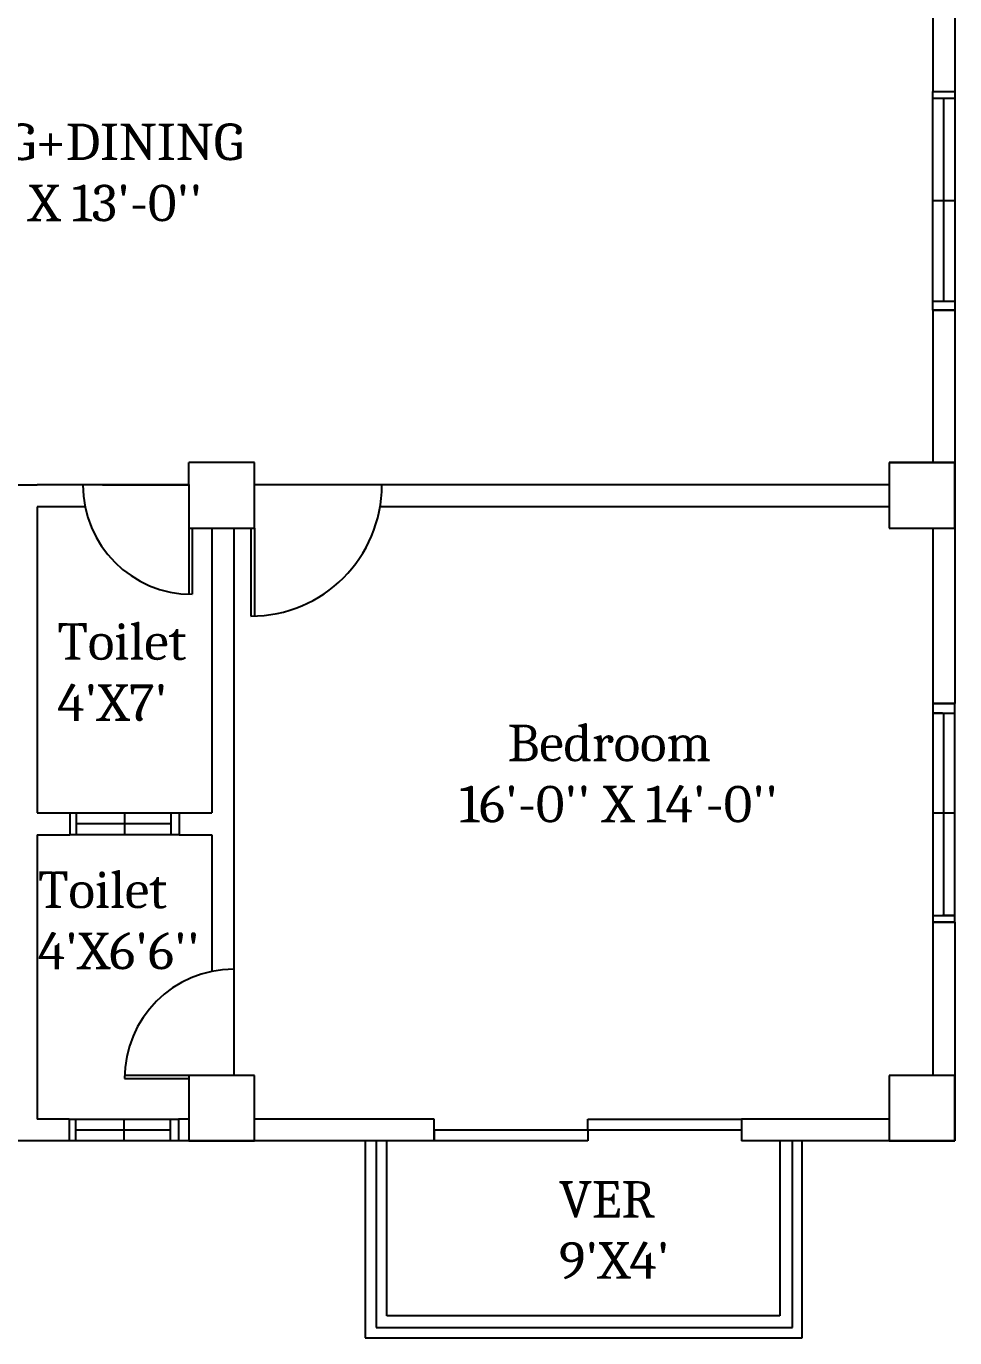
# Model space of a CAD drawing. Header units: inches. Extents: x -9560 to 22259, y -8480 to 5816.
# Drawn here: x 2283.3 to 2538.3, y 1216.3 to 1576.1 of the extents above; entities that cross this region are included whole.
import ezdxf

# ---------------------------------------------------------------- set-up
doc = ezdxf.new("R2010")
doc.units = ezdxf.units.IN
doc.header["$LTSCALE"] = 2
for name, color, linetype in [('Door', 132, 'Continuous'), ('FloorPlan', 2, 'Continuous'), ('Sliding Door', 6, 'Continuous'), ('Text', 1, 'Continuous'), ('Window', 90, 'Continuous')]:
    doc.layers.add(name, color=color, linetype=linetype)
doc.styles.get("Standard").update_dxf_attribs({"font": 'Cambria Math.ttf', "height": 10})

msp = doc.modelspace()

# ---------------------------------------------------------------- linework, layer by layer
at = {"layer": 'Door'}
for p, q in [((2327.99, 1438.41), (2327.99, 1420.28)), ((2328.88, 1438.41), (2328.88, 1420.26)), ((2344.99, 1438.41), (2344.99, 1414.26)), ((2345.99, 1438.41), (2345.99, 1414.28)), ((2310.31, 1287.37), (2327.99, 1287.37)), ((2327.99, 1288.26), (2310.32, 1288.26))]:
    msp.add_line(p, q, dxfattribs=at)
for centre, radius, start, end in [((2328.88, 1450.26), 30, 180, 270), ((2344.99, 1450.26), 36, 270, 0), ((2340.31, 1287.37), 30, 90, 180)]:
    msp.add_arc(centre, radius, start, end, dxfattribs=at)
at = {"layer": 'FloorPlan'}
for p, q in [((2538.31, 1666.26), (2538.31, 1558.26)), ((2532.31, 1600.49), (2532.31, 1558.26)), ((2532.31, 1558.26), (2538.31, 1558.26)), ((2532.31, 1498.26), (2532.31, 1456.41)), ((2532.31, 1498.26), (2538.31, 1498.26)), ((2538.31, 1498.26), (2538.31, 1390.26)), ((2345.99, 1456.41), (2327.99, 1456.41)), ((2327.99, 1450.41), (2327.99, 1456.41)), ((2345.99, 1438.41), (2345.99, 1456.41)), ((2538.31, 1456.41), (2520.31, 1456.41)), ((2520.31, 1456.41), (2520.31, 1438.41)), ((2520.31, 1456.41), (2538.31, 1456.41)), ((2538.31, 1438.41), (2538.31, 1456.41)), ((2280.31, 1450.26), (2286.31, 1450.26)), ((2327.99, 1450.26), (2286.31, 1450.26)), ((2304.31, 1450.26), (2327.99, 1450.26)), ((2327.99, 1450.41), (2327.99, 1438.41)), ((2520.31, 1450.26), (2345.99, 1450.26)), ((2376.31, 1450.26), (2345.99, 1450.26)), ((2299.48, 1444.26), (2286.31, 1444.26)), ((2286.31, 1444.26), (2286.31, 1360.26)), ((2286.31, 1444.26), (2286.31, 1360.26)), ((2520.31, 1444.26), (2380.48, 1444.26)), ((2327.99, 1438.41), (2345.99, 1438.41)), ((2334.31, 1438.41), (2334.31, 1360.26)), ((2340.31, 1438.41), (2340.31, 1288.26)), ((2520.31, 1438.41), (2538.31, 1438.41)), ((2532.31, 1438.41), (2532.31, 1390.26)), ((2532.31, 1390.26), (2538.31, 1390.26)), ((2286.31, 1360.26), (2295.31, 1360.26)), ((2295.31, 1360.26), (2295.31, 1354.26)), ((2325.31, 1360.26), (2334.31, 1360.26)), ((2325.31, 1360.26), (2325.31, 1354.26)), ((2286.31, 1354.26), (2286.31, 1276.26)), ((2286.31, 1354.26), (2295.31, 1354.26)), ((2325.31, 1354.26), (2334.31, 1354.26)), ((2334.31, 1354.26), (2334.31, 1316.77)), ((2532.31, 1330.26), (2532.31, 1288.26)), ((2532.31, 1330.26), (2538.31, 1330.26)), ((2538.31, 1330.26), (2538.31, 1276.26)), ((2340.31, 1306.26), (2340.31, 1288.26)), ((2345.99, 1288.26), (2327.99, 1288.26)), ((2327.99, 1288.26), (2327.99, 1270.26)), ((2345.99, 1270.26), (2345.99, 1288.26)), ((2538.31, 1288.26), (2520.31, 1288.26)), ((2520.31, 1288.26), (2520.31, 1270.26)), ((2538.31, 1270.26), (2538.31, 1288.26)), ((2295.14, 1276.26), (2286.31, 1276.26)), ((2295.14, 1276.26), (2295.14, 1270.26)), ((2327.99, 1276.26), (2325.14, 1276.26)), ((2327.99, 1276.26), (2325.14, 1276.26)), ((2325.14, 1276.26), (2325.14, 1270.26)), ((2395.31, 1276.26), (2345.99, 1276.26)), ((2395.31, 1270.26), (2395.31, 1276.26)), ((2520.31, 1276.26), (2479.76, 1276.26)), ((2479.76, 1276.26), (2479.76, 1270.26)), ((2538.31, 1276.26), (2538.31, 1270.26)), ((2295.14, 1270.26), (2088.31, 1270.26)), ((2395.31, 1270.26), (2325.14, 1270.26)), ((2327.99, 1270.26), (2345.99, 1270.26)), ((2376.44, 1270.26), (2376.44, 1222.26)), ((2379.44, 1270.26), (2379.44, 1219.08)), ((2382.31, 1222.26), (2382.31, 1270.26)), ((2532.31, 1270.26), (2479.76, 1270.26)), ((2490.31, 1270.26), (2490.31, 1222.26)), ((2493.77, 1219.08), (2493.77, 1270.26)), ((2496.44, 1216.26), (2496.44, 1270.26)), ((2520.31, 1270.26), (2538.31, 1270.26)), ((2538.31, 1270.26), (2532.31, 1270.26)), ((2376.44, 1222.26), (2376.44, 1216.26)), ((2490.31, 1222.26), (2382.31, 1222.26)), ((2379.44, 1219.08), (2493.77, 1219.08)), ((2376.44, 1216.26), (2490.44, 1216.26)), ((2490.44, 1216.26), (2496.44, 1216.26))]:
    msp.add_line(p, q, dxfattribs=at)
at = {"layer": 'Sliding Door'}
for p, q in [((2437.53, 1273.26), (2437.53, 1276.26)), ((2437.53, 1276.26), (2479.76, 1276.26)), ((2479.76, 1276.26), (2479.76, 1273.26)), ((2479.76, 1273.26), (2395.31, 1273.26)), ((2395.31, 1273.26), (2395.31, 1270.26)), ((2437.53, 1273.26), (2437.53, 1270.26)), ((2437.53, 1270.26), (2395.31, 1270.26))]:
    msp.add_line(p, q, dxfattribs=at)
at = {"layer": 'Window'}
for p, q in [((2532.31, 1498.26), (2532.31, 1558.26)), ((2532.31, 1558.26), (2538.31, 1558.26)), ((2538.31, 1558.26), (2538.31, 1498.26)), ((2538.31, 1556.27), (2532.31, 1556.27)), ((2535.31, 1500.56), (2535.31, 1556.27)), ((2538.31, 1528.26), (2532.31, 1528.26)), ((2538.31, 1500.56), (2532.31, 1500.56)), ((2538.31, 1498.26), (2532.31, 1498.26)), ((2538.31, 1390.26), (2532.31, 1390.26)), ((2532.31, 1390.26), (2532.31, 1330.26)), ((2538.31, 1330.26), (2538.31, 1390.26)), ((2534.91, 1387.64), (2532.31, 1387.64)), ((2532.31, 1387.64), (2538.31, 1387.64)), ((2535.31, 1332.14), (2535.31, 1387.64)), ((2295.31, 1360.26), (2325.31, 1360.26)), ((2295.31, 1360.26), (2295.31, 1354.26)), ((2297.06, 1360.26), (2297.06, 1354.26)), ((2323.01, 1357.26), (2297.06, 1357.26)), ((2310.31, 1360.26), (2310.31, 1354.26)), ((2323.01, 1360.26), (2323.01, 1354.26)), ((2325.31, 1360.26), (2325.31, 1354.26)), ((2532.31, 1360.26), (2538.31, 1360.26)), ((2325.31, 1354.26), (2295.31, 1354.26)), ((2532.31, 1332.14), (2538.31, 1332.14)), ((2538.31, 1332.14), (2534.91, 1332.14)), ((2538.31, 1330.26), (2532.31, 1330.26)), ((2295.14, 1276.26), (2325.14, 1276.26)), ((2295.14, 1276.26), (2295.14, 1270.26)), ((2296.9, 1276.26), (2296.9, 1270.26)), ((2310.14, 1276.26), (2310.14, 1270.26)), ((2322.85, 1276.26), (2322.85, 1270.26)), ((2325.14, 1276.26), (2325.14, 1270.26)), ((2322.85, 1273.26), (2296.9, 1273.26)), ((2325.14, 1270.26), (2295.14, 1270.26))]:
    msp.add_line(p, q, dxfattribs=at)

# ---------------------------------------------------------------- texts
at = {"layer": 'Text', "attachment_point": 1}
for s, insert, char_height, width in [("LIVING+DINING\\P 39'-6'' X 13'-0''", (2240.42, 1549.43), 10.0479, 511.0991), (" Toilet\\P 4'X7'", (2288.57, 1412.33), 10.048, 870.4995), ("    Bedroom\\P16'-0'' X 14'-0''", (2402.25, 1384.5), 10.0479, 511.0991), ("Toilet\\P4'X6'6''", (2286.56, 1344.2), 10.048, 870.4995), ("VER\\P9'X4'", (2429.64, 1259.25), 10.048, 870.4995)]:
    msp.add_mtext(s, dxfattribs=dict(at, insert=insert, char_height=char_height, width=width))

doc.saveas('drawing.dxf')
